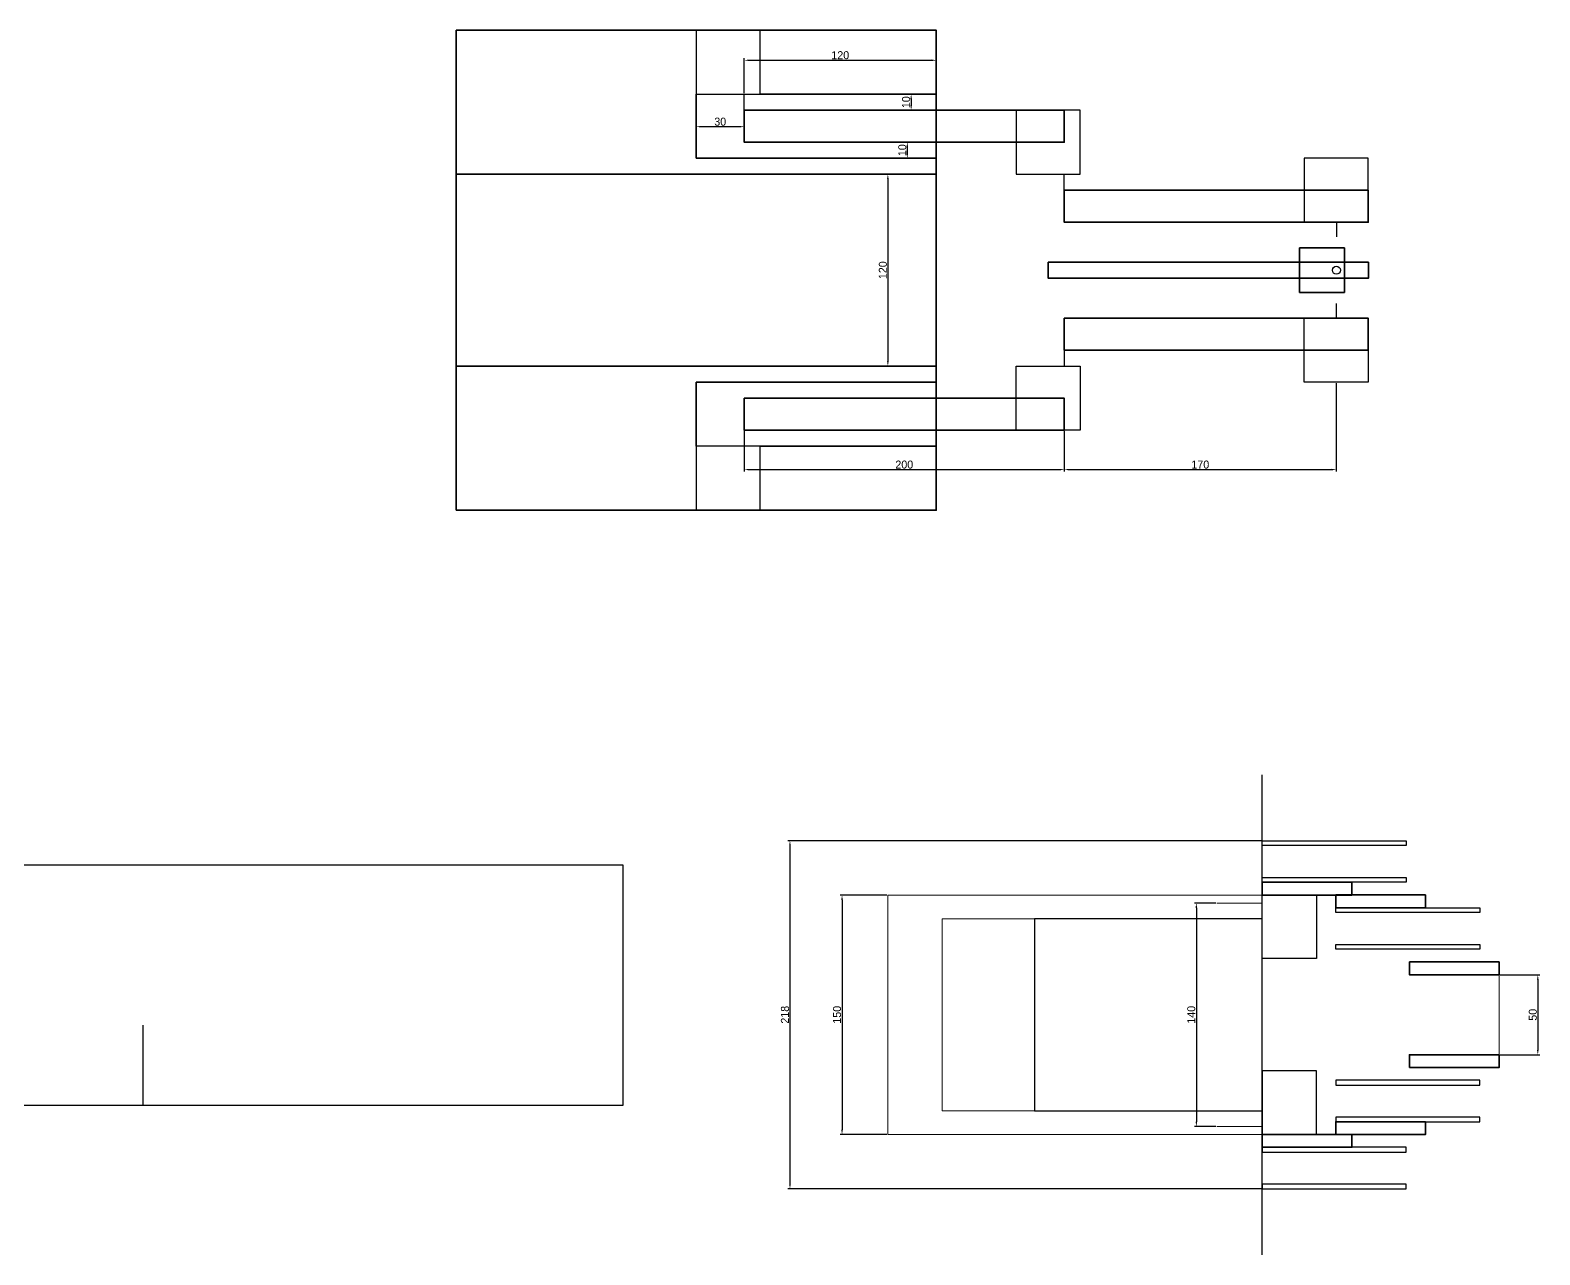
# Model space of a CAD drawing. Header units: millimetres. Extents: x 1146 to 3032, y -1371 to 748.
# Drawn here: x 2089 to 3032, y -17 to 748 of the extents above; entities that cross this region are included whole.
import ezdxf

# ---------------------------------------------------------------- set-up
doc = ezdxf.new("R2010")
doc.units = ezdxf.units.MM
doc.header["$LTSCALE"] = 3
for name, color, linetype, lineweight in [('Arm', 51, 'Continuous', 35), ('Dim', 7, 'Continuous', 18), ('Robot', 141, 'Continuous', 35), ('Servos', 91, 'Continuous', 30), ('Setup', 31, 'Continuous', 30), ('Tray', 211, 'Continuous', 35)]:
    doc.layers.add(name, color=color, linetype=linetype, lineweight=lineweight)
doc.layers.add('Perspex', color=151, linetype='Continuous')
doc.dimstyles.new('Copy of ISO-25', dxfattribs={"dimtxt": 5, "dimasz": 3, "dimexe": 1.25, "dimexo": 0.625, "dimtad": 1, "dimdec": 0, "dimdsep": 46, "dimtxsty": 'Standard', "dimcen": 2.5, "dimadec": 0, "dimazin": 0, "dimtfac": 1, "dimtdec": 0, "dimtmove": 0, "dimatfit": 3, "dimfxl": 1, "dimfrac": 2, "dimarcsym": 0})

# ---------------------------------------------------------------- blocks, each defined once
blk = doc.blocks.new('*D32')
at = {"layer": 'Defpoints', "color": 0, "transparency": 16777216}
for p in [(2655.16, 707.92), (2639.43, 697.92), (2655.16, 697.92)]:
    blk.add_point(p, dxfattribs=at)
at = {"layer": 'Dim', "color": 0, "lineweight": -2, "transparency": 16777216}
for p, q in [((2654.53, 707.92), (2638.18, 707.92)), ((2639.43, 704.92), (2639.43, 700.92)), ((2654.53, 697.92), (2638.18, 697.92))]:
    blk.add_line(p, q, dxfattribs=at)
at = {"layer": 'Dim', "color": 0, "transparency": 16777216}
for points in [[(2638.93, 704.92), (2639.93, 704.92), (2639.43, 707.92)], [(2638.93, 700.92), (2639.93, 700.92), (2639.43, 697.92)]]:
    blk.add_solid(points, dxfattribs=at)
at = {"layer": 'Dim', "color": 0, "transparency": 16777216, "insert": (2636.31, 702.92), "char_height": 5, "attachment_point": 5, "rotation": 90}
blk.add_mtext('10', dxfattribs=at)
blk = doc.blocks.new('*D33')
at = {"layer": 'Defpoints', "color": 0, "transparency": 16777216}
for p in [(2655.16, 677.92), (2637.05, 667.92), (2655.16, 667.92)]:
    blk.add_point(p, dxfattribs=at)
at = {"layer": 'Dim', "color": 0, "lineweight": -2, "transparency": 16777216}
for p, q in [((2654.53, 677.92), (2635.8, 677.92)), ((2637.05, 674.92), (2637.05, 670.92)), ((2654.53, 667.92), (2635.8, 667.92))]:
    blk.add_line(p, q, dxfattribs=at)
at = {"layer": 'Dim', "color": 0, "transparency": 16777216}
for points in [[(2636.55, 674.92), (2637.55, 674.92), (2637.05, 677.92)], [(2636.55, 670.92), (2637.55, 670.92), (2637.05, 667.92)]]:
    blk.add_solid(points, dxfattribs=at)
at = {"layer": 'Dim', "color": 0, "transparency": 16777216, "insert": (2633.92, 672.92), "char_height": 5, "attachment_point": 5, "rotation": 90}
blk.add_mtext('10', dxfattribs=at)
blk = doc.blocks.new('*D34')
at = {"layer": 'Defpoints', "color": 0, "transparency": 16777216}
for p in [(2505.16, 687.6), (2505.16, 677.92), (2535.16, 677.92)]:
    blk.add_point(p, dxfattribs=at)
at = {"layer": 'Dim', "color": 0, "lineweight": -2, "transparency": 16777216}
for p, q in [((2505.16, 678.54), (2505.16, 688.85)), ((2535.16, 678.54), (2535.16, 688.85)), ((2532.16, 687.6), (2508.16, 687.6))]:
    blk.add_line(p, q, dxfattribs=at)
at = {"layer": 'Dim', "color": 0, "transparency": 16777216}
for points in [[(2508.16, 688.1), (2508.16, 687.1), (2505.16, 687.6)], [(2532.16, 688.1), (2532.16, 687.1), (2535.16, 687.6)]]:
    blk.add_solid(points, dxfattribs=at)
at = {"layer": 'Dim', "color": 0, "transparency": 16777216, "insert": (2520.16, 690.73), "char_height": 5, "attachment_point": 5}
blk.add_mtext('30', dxfattribs=at)
blk = doc.blocks.new('*D35')
at = {"layer": 'Defpoints', "color": 0, "transparency": 16777216}
for p in [(2655.16, 729.12), (2535.16, 707.92), (2655.16, 707.92)]:
    blk.add_point(p, dxfattribs=at)
at = {"layer": 'Dim', "color": 0, "lineweight": -2, "transparency": 16777216}
for p, q in [((2535.16, 708.54), (2535.16, 730.37)), ((2538.16, 729.12), (2652.16, 729.12)), ((2655.16, 708.54), (2655.16, 730.37))]:
    blk.add_line(p, q, dxfattribs=at)
at = {"layer": 'Dim', "color": 0, "transparency": 16777216}
for points in [[(2538.16, 729.62), (2538.16, 728.62), (2535.16, 729.12)], [(2652.16, 729.62), (2652.16, 728.62), (2655.16, 729.12)]]:
    blk.add_solid(points, dxfattribs=at)
at = {"layer": 'Dim', "color": 0, "transparency": 16777216, "insert": (2595.16, 732.25), "char_height": 5, "attachment_point": 5}
blk.add_mtext('120', dxfattribs=at)
blk = doc.blocks.new('*D36')
at = {"layer": 'Defpoints', "color": 0, "transparency": 16777216}
for p in [(2535.16, 497.92), (2735.16, 497.92), (2735.16, 473.31)]:
    blk.add_point(p, dxfattribs=at)
at = {"layer": 'Dim', "color": 0, "lineweight": -2, "transparency": 16777216}
for p, q in [((2535.16, 497.29), (2535.16, 472.06)), ((2735.16, 497.29), (2735.16, 472.06)), ((2538.16, 473.31), (2732.16, 473.31))]:
    blk.add_line(p, q, dxfattribs=at)
at = {"layer": 'Dim', "color": 0, "transparency": 16777216}
for points in [[(2538.16, 473.81), (2538.16, 472.81), (2535.16, 473.31)], [(2732.16, 473.81), (2732.16, 472.81), (2735.16, 473.31)]]:
    blk.add_solid(points, dxfattribs=at)
at = {"layer": 'Dim', "color": 0, "transparency": 16777216, "insert": (2635.16, 476.43), "char_height": 5, "attachment_point": 5}
blk.add_mtext('200', dxfattribs=at)
blk = doc.blocks.new('*D37')
at = {"layer": 'Defpoints', "color": 0, "transparency": 16777216}
for p in [(2905.1, 527.92), (2735.16, 497.92), (2905.1, 473.31)]:
    blk.add_point(p, dxfattribs=at)
at = {"layer": 'Dim', "color": 0, "lineweight": -2, "transparency": 16777216}
for p, q in [((2905.1, 527.29), (2905.1, 472.06)), ((2735.16, 497.29), (2735.16, 472.06)), ((2738.16, 473.31), (2902.1, 473.31))]:
    blk.add_line(p, q, dxfattribs=at)
at = {"layer": 'Dim', "color": 0, "transparency": 16777216}
for points in [[(2738.16, 473.81), (2738.16, 472.81), (2735.16, 473.31)], [(2902.1, 473.81), (2902.1, 472.81), (2905.1, 473.31)]]:
    blk.add_solid(points, dxfattribs=at)
at = {"layer": 'Dim', "color": 0, "transparency": 16777216, "insert": (2820.13, 476.43), "char_height": 5, "attachment_point": 5}
blk.add_mtext('170', dxfattribs=at)
blk = doc.blocks.new('*D38')
at = {"layer": 'Defpoints', "color": 0, "transparency": 16777216}
for p in [(2655.16, 657.92), (2624.9, 537.92), (2655.16, 537.92)]:
    blk.add_point(p, dxfattribs=at)
at = {"layer": 'Dim', "color": 0, "lineweight": -2, "transparency": 16777216}
for p, q in [((2654.53, 657.92), (2623.65, 657.92)), ((2624.9, 654.92), (2624.9, 540.92)), ((2654.53, 537.92), (2623.65, 537.92))]:
    blk.add_line(p, q, dxfattribs=at)
at = {"layer": 'Dim', "color": 0, "transparency": 16777216}
for points in [[(2624.4, 654.92), (2625.4, 654.92), (2624.9, 657.92)], [(2624.4, 540.92), (2625.4, 540.92), (2624.9, 537.92)]]:
    blk.add_solid(points, dxfattribs=at)
at = {"layer": 'Dim', "color": 0, "transparency": 16777216, "insert": (2621.78, 597.92), "char_height": 5, "attachment_point": 5, "rotation": 90}
blk.add_mtext('120', dxfattribs=at)
blk = doc.blocks.new('*D42')
at = {"layer": 'Defpoints', "color": 0, "transparency": 16777216}
for p in [(2624.93, 207.43), (2596.26, 57.83), (2624.93, 57.83)]:
    blk.add_point(p, dxfattribs=at)
at = {"layer": 'Dim', "color": 0, "lineweight": -2, "transparency": 16777216}
for p, q in [((2624.31, 207.43), (2595.01, 207.43)), ((2596.26, 204.43), (2596.26, 60.83)), ((2624.31, 57.83), (2595.01, 57.83))]:
    blk.add_line(p, q, dxfattribs=at)
at = {"layer": 'Dim', "color": 0, "transparency": 16777216}
for points in [[(2595.76, 204.43), (2596.76, 204.43), (2596.26, 207.43)], [(2595.76, 60.83), (2596.76, 60.83), (2596.26, 57.83)]]:
    blk.add_solid(points, dxfattribs=at)
at = {"layer": 'Dim', "color": 0, "transparency": 16777216, "insert": (2593.14, 132.63), "char_height": 5, "attachment_point": 5, "rotation": 90}
blk.add_mtext('150', dxfattribs=at)
blk = doc.blocks.new('*D43')
at = {"layer": 'Defpoints', "color": 0, "transparency": 16777216}
for p in [(3006.81, 157.63), (3006.81, 107.63), (3031.01, 107.63)]:
    blk.add_point(p, dxfattribs=at)
at = {"layer": 'Dim', "color": 0, "lineweight": -2, "transparency": 16777216}
for p, q in [((3007.43, 157.63), (3032.26, 157.63)), ((3031.01, 154.63), (3031.01, 110.63)), ((3007.43, 107.63), (3032.26, 107.63))]:
    blk.add_line(p, q, dxfattribs=at)
at = {"layer": 'Dim', "color": 0, "transparency": 16777216}
for points in [[(3030.51, 154.63), (3031.51, 154.63), (3031.01, 157.63)], [(3030.51, 110.63), (3031.51, 110.63), (3031.01, 107.63)]]:
    blk.add_solid(points, dxfattribs=at)
at = {"layer": 'Dim', "color": 0, "transparency": 16777216, "insert": (3027.89, 132.63), "char_height": 5, "attachment_point": 5, "rotation": 90}
blk.add_mtext('50', dxfattribs=at)
blk = doc.blocks.new('*D44')
at = {"layer": 'Defpoints', "color": 0, "transparency": 16777216}
for p in [(2830.39, 202.43), (2817.65, 62.83), (2830.39, 62.83)]:
    blk.add_point(p, dxfattribs=at)
at = {"layer": 'Dim', "color": 0, "lineweight": -2, "transparency": 16777216}
for p, q in [((2829.76, 202.43), (2816.4, 202.43)), ((2817.65, 199.43), (2817.65, 65.83)), ((2829.76, 62.83), (2816.4, 62.83))]:
    blk.add_line(p, q, dxfattribs=at)
at = {"layer": 'Dim', "color": 0, "transparency": 16777216}
for points in [[(2817.15, 199.43), (2818.15, 199.43), (2817.65, 202.43)], [(2817.15, 65.83), (2818.15, 65.83), (2817.65, 62.83)]]:
    blk.add_solid(points, dxfattribs=at)
at = {"layer": 'Dim', "color": 0, "transparency": 16777216, "insert": (2814.52, 132.63), "char_height": 5, "attachment_point": 5, "rotation": 90}
blk.add_mtext('140', dxfattribs=at)
blk = doc.blocks.new('*D45')
at = {"layer": 'Defpoints', "color": 0, "transparency": 16777216}
for p in [(2858.81, 241.43), (2563.73, 23.83), (2858.81, 23.83)]:
    blk.add_point(p, dxfattribs=at)
at = {"layer": 'Dim', "color": 0, "lineweight": -2, "transparency": 16777216}
for p, q in [((2858.18, 241.43), (2562.48, 241.43)), ((2563.73, 238.43), (2563.73, 26.83)), ((2858.18, 23.83), (2562.48, 23.83))]:
    blk.add_line(p, q, dxfattribs=at)
at = {"layer": 'Dim', "color": 0, "transparency": 16777216}
for points in [[(2563.23, 238.43), (2564.23, 238.43), (2563.73, 241.43)], [(2563.23, 26.83), (2564.23, 26.83), (2563.73, 23.83)]]:
    blk.add_solid(points, dxfattribs=at)
at = {"layer": 'Dim', "color": 0, "transparency": 16777216, "insert": (2560.61, 132.63), "char_height": 5, "attachment_point": 5, "rotation": 90}
blk.add_mtext('218', dxfattribs=at)

msp = doc.modelspace()

# ---------------------------------------------------------------- linework, layer by layer
for p, q in [((2858.81, -17.37), (2858.81, 282.63)), ((2858.81, 72.63), (2858.81, 192.63))]:
    msp.add_line(p, q)
for points in [[(2892.81, 167.73), (2858.81, 167.73), (2858.81, 207.43), (2892.81, 207.43)], [(2892.81, 97.53), (2858.81, 97.53), (2858.81, 57.83), (2892.81, 57.83)]]:
    msp.add_lwpolyline(points, close=True)
at = {"layer": 'Arm'}
for points in [[(2535.16, 697.92), (2735.16, 697.92), (2735.16, 677.92), (2535.16, 677.92)], [(2735.16, 647.92), (2925.1, 647.92), (2925.1, 627.92), (2735.16, 627.92)], [(2725.16, 592.92), (2725.16, 602.92), (2925.16, 602.92), (2925.16, 592.92), (2905.16, 592.92)], [(2725.16, 602.92), (2725.16, 592.92), (2925.16, 592.92), (2925.16, 602.92), (2905.16, 602.92)], [(2735.16, 547.92), (2925.1, 547.92), (2925.1, 567.92), (2735.16, 567.92)], [(2535.16, 497.92), (2735.16, 497.92), (2735.16, 517.92), (2535.16, 517.92)], [(2858.81, 207.43), (2914.81, 207.43), (2914.81, 215.43), (2858.81, 215.43)], [(2904.81, 207.53), (2960.81, 207.53), (2960.81, 199.53), (2904.81, 199.53)], [(2950.81, 165.63), (3006.81, 165.63), (3006.81, 157.63), (2950.81, 157.63)], [(2950.81, 99.63), (3006.81, 99.63), (3006.81, 107.63), (2950.81, 107.63)], [(2858.81, 57.83), (2914.81, 57.83), (2914.81, 49.83), (2858.81, 49.83)], [(2904.81, 57.73), (2960.81, 57.73), (2960.81, 65.73), (2904.81, 65.73)]]:
    msp.add_lwpolyline(points, close=True, dxfattribs=at)
at = {"layer": 'Dim'}
for p, q in [((2858.81, 202.43), (2830.39, 202.43)), ((2858.81, 207.43), (2858.81, 202.43)), ((3006.81, 132.63), (3006.81, 157.63)), ((3006.81, 132.63), (3006.81, 107.63)), ((2858.81, 62.83), (2830.39, 62.83))]:
    msp.add_line(p, q, dxfattribs=at)
for points in [[(2858.81, 207.43), (2624.93, 207.43), (2624.93, 57.83), (2858.81, 57.83)], [(2658.81, 72.63), (2858.81, 72.63), (2858.81, 192.63), (2658.81, 192.63)]]:
    msp.add_lwpolyline(points, close=True, dxfattribs=at)
at = {"layer": 'Perspex'}
for points in [[(2858.81, 241.43), (2948.81, 241.43), (2948.81, 238.43), (2858.81, 238.43)], [(2858.81, 218.43), (2948.81, 218.43), (2948.81, 215.43), (2858.81, 215.43)], [(2904.81, 199.53), (2994.81, 199.53), (2994.81, 196.53), (2904.81, 196.53)], [(2858.81, 192.63), (2716.62, 192.63), (2716.62, 72.63), (2858.81, 72.63)], [(2904.81, 176.53), (2994.81, 176.53), (2994.81, 173.53), (2904.81, 173.53)], [(2904.81, 88.73), (2994.81, 88.73), (2994.81, 91.73), (2904.81, 91.73)], [(2904.81, 65.73), (2994.81, 65.73), (2994.81, 68.73), (2904.81, 68.73)], [(2858.81, 46.83), (2948.81, 46.83), (2948.81, 49.83), (2858.81, 49.83)], [(2858.81, 23.83), (2948.81, 23.83), (2948.81, 26.83), (2858.81, 26.83)]]:
    msp.add_lwpolyline(points, close=True, dxfattribs=at)
at = {"layer": 'Robot'}
for p, q in [((2505.16, 667.92), (2505.16, 707.92)), ((2655.16, 707.92), (2545.16, 707.92)), ((2655.16, 697.92), (2655.16, 707.92)), ((2655.16, 667.92), (2505.16, 667.92)), ((2655.16, 527.92), (2505.16, 527.92)), ((2505.16, 527.92), (2505.16, 487.92)), ((2655.16, 487.92), (2545.16, 487.92))]:
    msp.add_line(p, q, dxfattribs=at)
msp.add_lwpolyline([(2355.16, 447.92), (2655.16, 447.92), (2655.16, 747.92), (2355.16, 747.92)], close=True, dxfattribs=at)
at = {"layer": 'Servos'}
for p, q in [((2535.16, 697.92), (2535.16, 707.92)), ((2735.16, 647.92), (2735.16, 657.92)), ((2905.16, 627.92), (2905.16, 618.78)), ((2905.16, 567.92), (2905.16, 577.05)), ((2735.16, 547.92), (2735.16, 537.92)), ((2535.16, 497.92), (2535.16, 487.92))]:
    msp.add_line(p, q, dxfattribs=at)
for points in [[(2505.16, 707.92), (2545.16, 707.92), (2545.16, 747.92), (2505.16, 747.92)], [(2705.16, 657.92), (2745.16, 657.92), (2745.16, 697.92), (2705.16, 697.92)], [(2885.1, 627.92), (2925.1, 627.92), (2925.1, 667.92), (2885.1, 667.92)], [(2882.16, 583.92), (2910.16, 583.92), (2910.16, 611.92), (2882.16, 611.92)], [(2882.16, 611.92), (2910.16, 611.92), (2910.16, 583.92), (2882.16, 583.92)], [(2885.1, 567.92), (2925.1, 567.92), (2925.1, 527.92), (2885.1, 527.92)], [(2705.16, 537.92), (2745.16, 537.92), (2745.16, 497.92), (2705.16, 497.92)], [(2505.16, 447.92), (2545.16, 447.92), (2545.16, 487.92), (2505.16, 487.92)]]:
    msp.add_lwpolyline(points, close=True, dxfattribs=at)
msp.add_circle((2905.16, 597.92), 2.5, dxfattribs=at)
msp.add_circle((2905.16, 597.92), 2.5, dxfattribs=at)
at = {"layer": 'Setup'}
msp.add_line((2159.54, 76.07), (2159.54, 126.07), dxfattribs=at)
msp.add_lwpolyline([(1759.54, 76.07), (1959.54, 76.07), (2159.54, 76.07), (2459.54, 76.07), (2459.54, 226.07), (1659.54, 226.07)], dxfattribs=at)
at = {"layer": 'Tray'}
msp.add_lwpolyline([(2355.16, 537.92), (2355.16, 657.92), (2655.16, 657.92), (2655.16, 537.92)], close=True, dxfattribs=at)

# ---------------------------------------------------------------- dimensions: what is measured, and where the dimension line sits
at = {"layer": 'Dim'}
for base, p1, p2, picture, middle in [((2655.16, 729.12), (2535.16, 707.92), (2655.16, 707.92), '*D35', (2595.16, 732.25)), ((2505.16, 687.6), (2535.16, 677.92), (2505.16, 677.92), '*D34', (2520.16, 690.73)), ((2905.1, 473.31), (2735.16, 497.92), (2905.1, 527.92), '*D37', (2820.13, 476.43)), ((2735.16, 473.31), (2535.16, 497.92), (2735.16, 497.92), '*D36', (2635.16, 476.43))]:
    dim = msp.add_linear_dim(base=base, p1=p1, p2=p2, dimstyle='Copy of ISO-25', dxfattribs=at)
    dim.commit()
    dim.dimension.update_dxf_attribs({"geometry": picture, "text_midpoint": middle})
for base, p1, p2, picture, middle in [((2639.43, 697.92), (2655.16, 707.92), (2655.16, 697.92), '*D32', (2636.31, 702.92)), ((2624.9, 537.92), (2655.16, 657.92), (2655.16, 537.92), '*D38', (2621.78, 597.92)), ((2563.73, 23.83), (2858.81, 241.43), (2858.81, 23.83), '*D45', (2560.61, 132.63)), ((2596.26, 57.83), (2624.93, 207.43), (2624.93, 57.83), '*D42', (2593.14, 132.63)), ((2817.65, 62.83), (2830.39, 202.43), (2830.39, 62.83), '*D44', (2814.52, 132.63)), ((3031.01, 107.63), (3006.81, 157.63), (3006.81, 107.63), '*D43', (3027.89, 132.63))]:
    dim = msp.add_linear_dim(base=base, p1=p1, p2=p2, angle=90, dimstyle='Copy of ISO-25', dxfattribs=at)
    dim.commit()
    dim.dimension.update_dxf_attribs({"geometry": picture, "text_midpoint": middle})
dim = msp.add_linear_dim(base=(2637.05, 667.92), p1=(2655.16, 677.92), p2=(2655.16, 667.92), angle=90, dimstyle='Copy of ISO-25', dxfattribs=at)
dim.commit()
dim.dimension.update_dxf_attribs({"geometry": '*D33', "text_midpoint": (2637.05, 672.92), "dimtype": 160})

doc.saveas('drawing.dxf')
